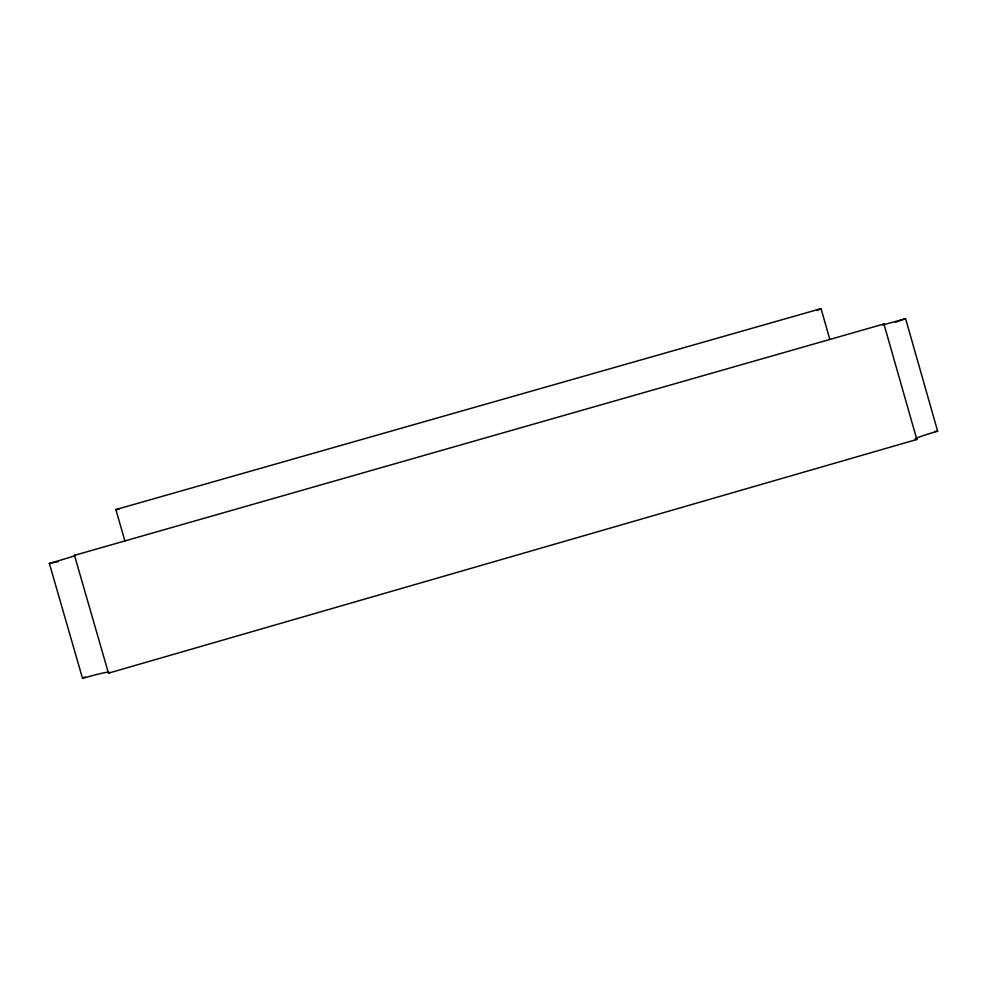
<?xml version="1.0" encoding="UTF-8"?>
<svg xmlns="http://www.w3.org/2000/svg" width="987" height="987" viewBox="0 0 987 987"><rect width="100%" height="100%" fill="white"/><g stroke="black" fill="none" stroke-linecap="round" stroke-linejoin="round"><path stroke-width="1.48" d="M75.357 555.434A37.95 0.839 -15.6 0 1 49.35 563.417L82.526 678.377L85.227 676.909M816.854 310.56L821.048 308.623L829.857 339.528M895.443 322.28L905.585 318.653L937.65 431.196A37.185 2.073 -14.9 0 0 915.257 438.783M108.471 673.171L916.837 439.462L883.933 323.983L74.481 555.348L108.471 673.171A37.938 2.184 -17.1 0 0 109.261 672.64M124.954 541.086L115.874 509.563L821.048 308.623M49.35 563.417L58.332 561.64M934.59 431.541L937.65 431.196M115.874 509.563L118.909 509.354M905.585 318.653A37.198 0.802 -16.4 0 1 883.933 323.983M916.837 439.462A37.185 2.073 -14.9 0 1 915.541 439.536M74.481 555.348A37.95 0.839 -15.6 0 1 75.394 555.2M82.526 678.377A37.938 2.184 -17.1 0 1 109.014 672.122"/></g></svg>
